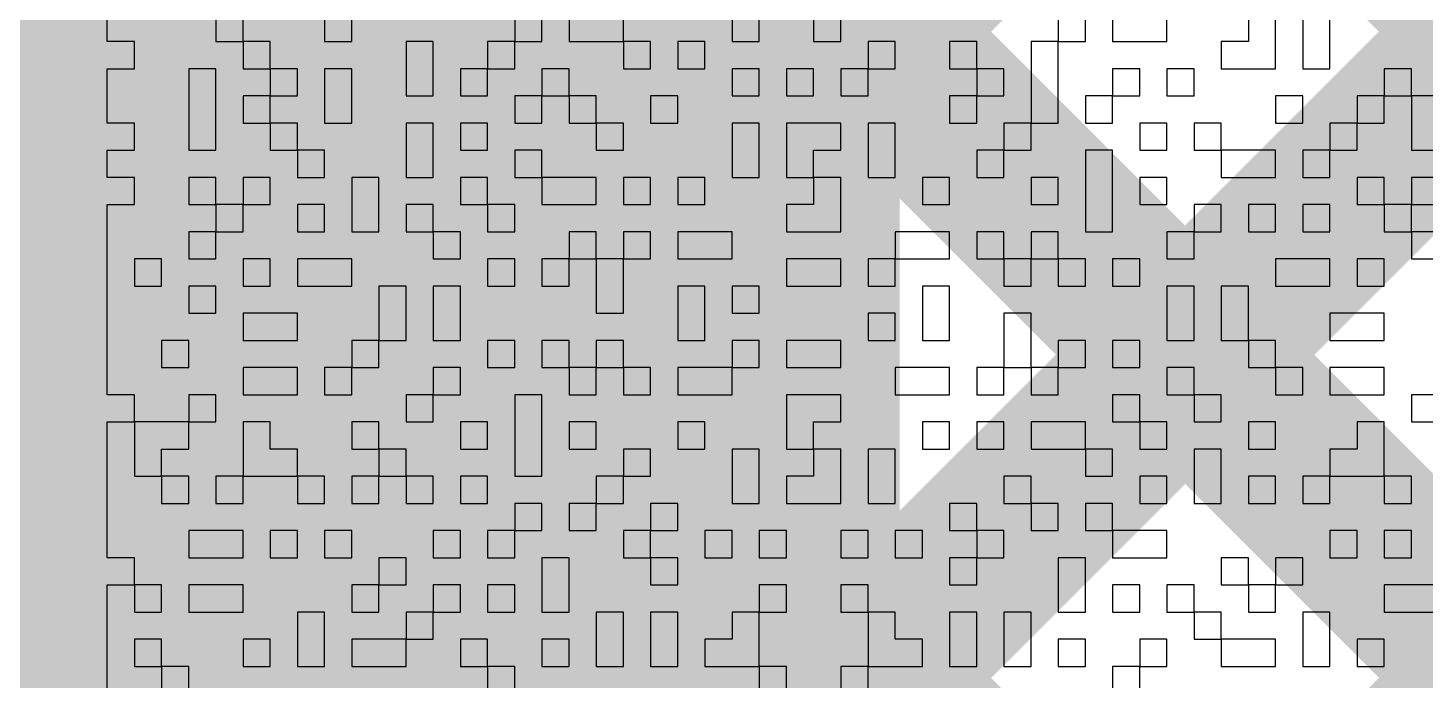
# Model space of a CAD drawing. Header units: millimetres. Extents: x -0.24 to 2.5, y 0 to 2.55.
# Drawn here: x 0.9739 to 1.035, y 0.1928 to 0.2214 of the extents above; entities that cross this region are included whole.
import ezdxf

# ---------------------------------------------------------------- set-up
doc = ezdxf.new("R2010")
doc.units = ezdxf.units.MM
doc.header["$MEASUREMENT"] = 0
for name, color, linetype in [('BottomLayer', 5, 'Continuous'), ('TopLayer', 1, 'Continuous'), ('TopOverlay', 2, 'Continuous')]:
    doc.layers.add(name, color=color, linetype=linetype)

msp = doc.modelspace()

# ---------------------------------------------------------------- hatches: boundary and pattern name
at = {"layer": 'BottomLayer'}
for points in [[(0.829172, 0.425017), (0.834828, 0.430674), (1.182674, 0.082829), (1.177017, 0.077172)], [(0.829172, 0.396733), (0.834828, 0.40239), (1.15439, 0.082829), (1.148733, 0.077172)], [(0.829172, 0.368448), (0.834828, 0.374105), (1.126105, 0.082829), (1.120448, 0.077172)], [(0.843688, 0.077172), (0.838031, 0.082829), (1.124031, 0.368828), (1.129688, 0.363172)], [(0.871972, 0.077172), (0.866316, 0.082829), (1.150824, 0.367337), (1.156481, 0.36168)], [(0.829172, 0.340164), (0.834828, 0.345821), (1.097821, 0.082829), (1.092164, 0.077172)], [(0.900257, 0.077172), (0.8946, 0.082829), (1.154172, 0.3424), (1.159828, 0.336743)], [(0.928541, 0.077172), (0.922884, 0.082829), (1.154172, 0.314116), (1.159828, 0.308459)]]:
    msp.add_hatch(color=5, dxfattribs=at).paths.add_polyline_path(points)
at = {"layer": 'TopLayer'}
for points in [[(0.892214, 0.097413), (0.886557, 0.10307), (1.383402, 0.599915), (1.389059, 0.594258)], [(0.912257, 0.089172), (0.9066, 0.094829), (1.411686, 0.599915), (1.417343, 0.594258)], [(0.949541, 0.098172), (0.943884, 0.103828), (1.439884, 0.599828), (1.445541, 0.594172)], [(0.870822, 0.104305), (0.865165, 0.109962), (1.309974, 0.554772), (1.315631, 0.549115)], [(0.936172, 0.318017), (0.941828, 0.323674), (1.161674, 0.103828), (1.156017, 0.098172)], [(0.936172, 0.289733), (0.941828, 0.29539), (1.13339, 0.103828), (1.127733, 0.098172)], [(0.936172, 0.261448), (0.941828, 0.267105), (1.105105, 0.103828), (1.099448, 0.098172)], [(0.833, 0.173), (1.012, 0.173), (1.012, 0.266), (0.833, 0.266)], [(0.910164, 0.259172), (0.915821, 0.264828), (1.076821, 0.103828), (1.071164, 0.098172)]]:
    msp.add_hatch(color=1, dxfattribs=at).paths.add_polyline_path(points)

# ---------------------------------------------------------------- linework, layer by layer
at = {"layer": 'TopOverlay'}
for p, q in [((0.977319, 0.220779), (0.977319, 0.221968)), ((0.982076, 0.221968), (0.982076, 0.220779)), ((0.983265, 0.220779), (0.983265, 0.221968)), ((0.986833, 0.221968), (0.986833, 0.220779)), ((0.988022, 0.220779), (0.988022, 0.221968)), ((0.995158, 0.221968), (0.995158, 0.220779)), ((0.996347, 0.220779), (0.996347, 0.221968)), ((0.997536, 0.221968), (0.997536, 0.220779)), ((0.999915, 0.220779), (0.999915, 0.221968)), ((1.004671, 0.221968), (1.004671, 0.220779)), ((1.005861, 0.220779), (1.005861, 0.221968)), ((1.008239, 0.221968), (1.008239, 0.220779)), ((1.009429, 0.220779), (1.009429, 0.221968)), ((1.018943, 0.221968), (1.018943, 0.220779)), ((1.020132, 0.220779), (1.020132, 0.221968)), ((1.021321, 0.221968), (1.021321, 0.220779)), ((1.0237, 0.220779), (1.0237, 0.221968)), ((1.027267, 0.221968), (1.027267, 0.220779)), ((1.028457, 0.220779), (1.028457, 0.221968)), ((1.029646, 0.221968), (1.029646, 0.220779)), ((1.030835, 0.220779), (1.030835, 0.221968)), ((0.978508, 0.220779), (0.977319, 0.220779)), ((0.978508, 0.21959), (0.978508, 0.220779)), ((0.982076, 0.220779), (0.983265, 0.220779)), ((0.983265, 0.220779), (0.983265, 0.21959)), ((0.984454, 0.220779), (0.983265, 0.220779)), ((0.984454, 0.21959), (0.984454, 0.220779)), ((0.986833, 0.220779), (0.988022, 0.220779)), ((0.99159, 0.220779), (0.990401, 0.220779)), ((0.990401, 0.220779), (0.990401, 0.21959)), ((0.99159, 0.21959), (0.99159, 0.220779)), ((0.995158, 0.220779), (0.993968, 0.220779)), ((0.993968, 0.220779), (0.993968, 0.21959)), ((0.995158, 0.220779), (0.996347, 0.220779)), ((0.995158, 0.21959), (0.995158, 0.220779)), ((0.997536, 0.220779), (0.999915, 0.220779)), ((0.999915, 0.220779), (0.999915, 0.21959)), ((1.001104, 0.220779), (0.999915, 0.220779)), ((1.001104, 0.21959), (1.001104, 0.220779)), ((1.003482, 0.220779), (1.002293, 0.220779)), ((1.002293, 0.220779), (1.002293, 0.21959)), ((1.003482, 0.21959), (1.003482, 0.220779)), ((1.004671, 0.220779), (1.005861, 0.220779)), ((1.008239, 0.220779), (1.009429, 0.220779)), ((1.011807, 0.220779), (1.010618, 0.220779)), ((1.010618, 0.220779), (1.010618, 0.21959)), ((1.011807, 0.21959), (1.011807, 0.220779)), ((1.015375, 0.220779), (1.014186, 0.220779)), ((1.014186, 0.220779), (1.014186, 0.21959)), ((1.015375, 0.21959), (1.015375, 0.220779)), ((1.018943, 0.220779), (1.017753, 0.220779)), ((1.017753, 0.220779), (1.017753, 0.21959)), ((1.018943, 0.220779), (1.020132, 0.220779)), ((1.018943, 0.21959), (1.018943, 0.220779)), ((1.021321, 0.220779), (1.0237, 0.220779)), ((1.027267, 0.220779), (1.026078, 0.220779)), ((1.026078, 0.220779), (1.026078, 0.21959)), ((1.028457, 0.21959), (1.028457, 0.220779)), ((1.029646, 0.220779), (1.029646, 0.21959)), ((1.030835, 0.21959), (1.030835, 0.220779)), ((0.977319, 0.2184), (0.977319, 0.21959)), ((0.977319, 0.21959), (0.978508, 0.21959)), ((0.982076, 0.21959), (0.980886, 0.21959)), ((0.980886, 0.21959), (0.980886, 0.2184)), ((0.982076, 0.2184), (0.982076, 0.21959)), ((0.983265, 0.21959), (0.984454, 0.21959)), ((0.984454, 0.21959), (0.984454, 0.2184)), ((0.985644, 0.21959), (0.984454, 0.21959)), ((0.985644, 0.2184), (0.985644, 0.21959)), ((0.988022, 0.21959), (0.986833, 0.21959)), ((0.986833, 0.21959), (0.986833, 0.2184)), ((0.988022, 0.2184), (0.988022, 0.21959)), ((0.990401, 0.21959), (0.990401, 0.2184)), ((0.99159, 0.2184), (0.99159, 0.21959)), ((0.993968, 0.21959), (0.992779, 0.21959)), ((0.992779, 0.21959), (0.992779, 0.2184)), ((0.993968, 0.21959), (0.995158, 0.21959)), ((0.993968, 0.2184), (0.993968, 0.21959)), ((0.997536, 0.21959), (0.996347, 0.21959)), ((0.996347, 0.21959), (0.996347, 0.2184)), ((0.997536, 0.2184), (0.997536, 0.21959)), ((0.999915, 0.21959), (1.001104, 0.21959)), ((1.002293, 0.21959), (1.003482, 0.21959)), ((1.005861, 0.21959), (1.004671, 0.21959)), ((1.004671, 0.21959), (1.004671, 0.2184)), ((1.005861, 0.2184), (1.005861, 0.21959)), ((1.008239, 0.21959), (1.00705, 0.21959)), ((1.00705, 0.21959), (1.00705, 0.2184)), ((1.008239, 0.2184), (1.008239, 0.21959)), ((1.010618, 0.21959), (1.009429, 0.21959)), ((1.009429, 0.21959), (1.009429, 0.2184)), ((1.010618, 0.21959), (1.011807, 0.21959)), ((1.010618, 0.2184), (1.010618, 0.21959)), ((1.014186, 0.21959), (1.015375, 0.21959)), ((1.015375, 0.21959), (1.015375, 0.2184)), ((1.016564, 0.21959), (1.015375, 0.21959)), ((1.016564, 0.2184), (1.016564, 0.21959)), ((1.017753, 0.21959), (1.017753, 0.2184)), ((1.018943, 0.2184), (1.018943, 0.21959)), ((1.02251, 0.21959), (1.021321, 0.21959)), ((1.021321, 0.21959), (1.021321, 0.2184)), ((1.02251, 0.2184), (1.02251, 0.21959)), ((1.024889, 0.21959), (1.0237, 0.21959)), ((1.0237, 0.21959), (1.0237, 0.2184)), ((1.024889, 0.2184), (1.024889, 0.21959)), ((1.026078, 0.21959), (1.028457, 0.21959)), ((1.029646, 0.21959), (1.030835, 0.21959)), ((1.034403, 0.21959), (1.033214, 0.21959)), ((1.033214, 0.21959), (1.033214, 0.2184)), ((1.034403, 0.2184), (1.034403, 0.21959)), ((0.977319, 0.217211), (0.977319, 0.2184)), ((0.980886, 0.2184), (0.980886, 0.217211)), ((0.982076, 0.217211), (0.982076, 0.2184)), ((0.984454, 0.2184), (0.983265, 0.2184)), ((0.983265, 0.2184), (0.983265, 0.217211)), ((0.984454, 0.2184), (0.985644, 0.2184)), ((0.984454, 0.217211), (0.984454, 0.2184)), ((0.986833, 0.2184), (0.986833, 0.217211)), ((0.988022, 0.217211), (0.988022, 0.2184)), ((0.990401, 0.2184), (0.99159, 0.2184)), ((0.992779, 0.2184), (0.993968, 0.2184)), ((0.996347, 0.2184), (0.995158, 0.2184)), ((0.995158, 0.2184), (0.995158, 0.217211)), ((0.996347, 0.217211), (0.996347, 0.2184)), ((0.996347, 0.2184), (0.997536, 0.2184)), ((0.997536, 0.2184), (0.997536, 0.217211)), ((0.998725, 0.2184), (0.997536, 0.2184)), ((0.998725, 0.217211), (0.998725, 0.2184)), ((1.002293, 0.2184), (1.001104, 0.2184)), ((1.001104, 0.2184), (1.001104, 0.217211)), ((1.002293, 0.217211), (1.002293, 0.2184)), ((1.004671, 0.2184), (1.005861, 0.2184)), ((1.00705, 0.2184), (1.008239, 0.2184)), ((1.009429, 0.2184), (1.010618, 0.2184)), ((1.015375, 0.2184), (1.014186, 0.2184)), ((1.014186, 0.2184), (1.014186, 0.217211)), ((1.015375, 0.2184), (1.016564, 0.2184)), ((1.015375, 0.217211), (1.015375, 0.2184)), ((1.017753, 0.2184), (1.017753, 0.217211)), ((1.018943, 0.217211), (1.018943, 0.2184)), ((1.021321, 0.2184), (1.020132, 0.2184)), ((1.020132, 0.2184), (1.020132, 0.217211)), ((1.021321, 0.2184), (1.02251, 0.2184)), ((1.021321, 0.217211), (1.021321, 0.2184)), ((1.0237, 0.2184), (1.024889, 0.2184)), ((1.029646, 0.2184), (1.028457, 0.2184)), ((1.028457, 0.2184), (1.028457, 0.217211)), ((1.029646, 0.217211), (1.029646, 0.2184)), ((1.033214, 0.2184), (1.032024, 0.2184)), ((1.032024, 0.2184), (1.032024, 0.217211)), ((1.033214, 0.217211), (1.033214, 0.2184)), ((1.033214, 0.2184), (1.034403, 0.2184)), ((1.034403, 0.2184), (1.034403, 0.217211)), ((1.035592, 0.2184), (1.034403, 0.2184)), ((0.978508, 0.217211), (0.977319, 0.217211)), ((0.978508, 0.216022), (0.978508, 0.217211)), ((0.980886, 0.217211), (0.980886, 0.216022)), ((0.982076, 0.216022), (0.982076, 0.217211)), ((0.983265, 0.217211), (0.984454, 0.217211)), ((0.984454, 0.217211), (0.984454, 0.216022)), ((0.985644, 0.217211), (0.984454, 0.217211)), ((0.985644, 0.216022), (0.985644, 0.217211)), ((0.986833, 0.217211), (0.988022, 0.217211)), ((0.99159, 0.217211), (0.990401, 0.217211)), ((0.990401, 0.217211), (0.990401, 0.216022)), ((0.99159, 0.216022), (0.99159, 0.217211)), ((0.993968, 0.217211), (0.992779, 0.217211)), ((0.992779, 0.217211), (0.992779, 0.216022)), ((0.993968, 0.216022), (0.993968, 0.217211)), ((0.995158, 0.217211), (0.996347, 0.217211)), ((0.997536, 0.217211), (0.998725, 0.217211)), ((0.998725, 0.217211), (0.998725, 0.216022)), ((0.999915, 0.217211), (0.998725, 0.217211)), ((0.999915, 0.216022), (0.999915, 0.217211)), ((1.001104, 0.217211), (1.002293, 0.217211)), ((1.005861, 0.217211), (1.004671, 0.217211)), ((1.004671, 0.217211), (1.004671, 0.216022)), ((1.005861, 0.216022), (1.005861, 0.217211)), ((1.009429, 0.217211), (1.00705, 0.217211)), ((1.00705, 0.217211), (1.00705, 0.216022)), ((1.009429, 0.216022), (1.009429, 0.217211)), ((1.011807, 0.217211), (1.010618, 0.217211)), ((1.010618, 0.217211), (1.010618, 0.216022)), ((1.011807, 0.216022), (1.011807, 0.217211)), ((1.014186, 0.217211), (1.015375, 0.217211)), ((1.017753, 0.217211), (1.016564, 0.217211)), ((1.016564, 0.217211), (1.016564, 0.216022)), ((1.017753, 0.217211), (1.018943, 0.217211)), ((1.017753, 0.216022), (1.017753, 0.217211)), ((1.020132, 0.217211), (1.021321, 0.217211)), ((1.0237, 0.217211), (1.02251, 0.217211)), ((1.02251, 0.217211), (1.02251, 0.216022)), ((1.0237, 0.216022), (1.0237, 0.217211)), ((1.026078, 0.217211), (1.024889, 0.217211)), ((1.024889, 0.217211), (1.024889, 0.216022)), ((1.026078, 0.216022), (1.026078, 0.217211)), ((1.028457, 0.217211), (1.029646, 0.217211)), ((1.032024, 0.217211), (1.030835, 0.217211)), ((1.030835, 0.217211), (1.030835, 0.216022)), ((1.032024, 0.217211), (1.033214, 0.217211)), ((1.032024, 0.216022), (1.032024, 0.217211)), ((1.034403, 0.217211), (1.034403, 0.216022)), ((0.977319, 0.214833), (0.977319, 0.216022)), ((0.977319, 0.216022), (0.978508, 0.216022)), ((0.980886, 0.216022), (0.982076, 0.216022)), ((0.984454, 0.216022), (0.985644, 0.216022)), ((0.985644, 0.216022), (0.985644, 0.214833)), ((0.986833, 0.216022), (0.985644, 0.216022)), ((0.986833, 0.214833), (0.986833, 0.216022)), ((0.990401, 0.216022), (0.990401, 0.214833)), ((0.99159, 0.214833), (0.99159, 0.216022)), ((0.992779, 0.216022), (0.993968, 0.216022)), ((0.996347, 0.216022), (0.995158, 0.216022)), ((0.995158, 0.216022), (0.995158, 0.214833)), ((0.996347, 0.214833), (0.996347, 0.216022)), ((0.998725, 0.216022), (0.999915, 0.216022)), ((1.004671, 0.216022), (1.004671, 0.214833)), ((1.005861, 0.214833), (1.005861, 0.216022)), ((1.00705, 0.216022), (1.00705, 0.214833)), ((1.008239, 0.214833), (1.008239, 0.216022)), ((1.008239, 0.216022), (1.009429, 0.216022)), ((1.010618, 0.216022), (1.010618, 0.214833)), ((1.011807, 0.214833), (1.011807, 0.216022)), ((1.016564, 0.216022), (1.015375, 0.216022)), ((1.015375, 0.216022), (1.015375, 0.214833)), ((1.016564, 0.216022), (1.017753, 0.216022)), ((1.016564, 0.214833), (1.016564, 0.216022)), ((1.021321, 0.216022), (1.020132, 0.216022)), ((1.020132, 0.216022), (1.020132, 0.214833)), ((1.021321, 0.214833), (1.021321, 0.216022)), ((1.02251, 0.216022), (1.0237, 0.216022)), ((1.024889, 0.216022), (1.026078, 0.216022)), ((1.026078, 0.216022), (1.026078, 0.214833)), ((1.028457, 0.216022), (1.026078, 0.216022)), ((1.028457, 0.214833), (1.028457, 0.216022)), ((1.030835, 0.216022), (1.029646, 0.216022)), ((1.029646, 0.216022), (1.029646, 0.214833)), ((1.030835, 0.216022), (1.032024, 0.216022)), ((1.030835, 0.214833), (1.030835, 0.216022)), ((1.034403, 0.216022), (1.035592, 0.216022)), ((0.978508, 0.214833), (0.977319, 0.214833)), ((0.978508, 0.213643), (0.978508, 0.214833)), ((0.982076, 0.214833), (0.980886, 0.214833)), ((0.980886, 0.214833), (0.980886, 0.213643)), ((0.982076, 0.213643), (0.982076, 0.214833)), ((0.984454, 0.214833), (0.983265, 0.214833)), ((0.983265, 0.214833), (0.983265, 0.213643)), ((0.984454, 0.213643), (0.984454, 0.214833)), ((0.985644, 0.214833), (0.986833, 0.214833)), ((0.989211, 0.214833), (0.988022, 0.214833)), ((0.988022, 0.214833), (0.988022, 0.213643)), ((0.989211, 0.213643), (0.989211, 0.214833)), ((0.990401, 0.214833), (0.99159, 0.214833)), ((0.993968, 0.214833), (0.992779, 0.214833)), ((0.992779, 0.214833), (0.992779, 0.213643)), ((0.993968, 0.213643), (0.993968, 0.214833)), ((0.995158, 0.214833), (0.996347, 0.214833)), ((0.996347, 0.214833), (0.996347, 0.213643)), ((0.998725, 0.214833), (0.996347, 0.214833)), ((0.998725, 0.213643), (0.998725, 0.214833)), ((1.001104, 0.214833), (0.999915, 0.214833)), ((0.999915, 0.214833), (0.999915, 0.213643)), ((1.001104, 0.213643), (1.001104, 0.214833)), ((1.003482, 0.214833), (1.002293, 0.214833)), ((1.002293, 0.214833), (1.002293, 0.213643)), ((1.003482, 0.213643), (1.003482, 0.214833)), ((1.004671, 0.214833), (1.005861, 0.214833)), ((1.00705, 0.214833), (1.008239, 0.214833)), ((1.008239, 0.214833), (1.008239, 0.213643)), ((1.009429, 0.214833), (1.008239, 0.214833)), ((1.009429, 0.213643), (1.009429, 0.214833)), ((1.010618, 0.214833), (1.011807, 0.214833)), ((1.014186, 0.214833), (1.012996, 0.214833)), ((1.012996, 0.214833), (1.012996, 0.213643)), ((1.014186, 0.213643), (1.014186, 0.214833)), ((1.015375, 0.214833), (1.016564, 0.214833)), ((1.018943, 0.214833), (1.017753, 0.214833)), ((1.017753, 0.214833), (1.017753, 0.213643)), ((1.018943, 0.213643), (1.018943, 0.214833)), ((1.020132, 0.214833), (1.020132, 0.213643)), ((1.021321, 0.213643), (1.021321, 0.214833)), ((1.0237, 0.214833), (1.02251, 0.214833)), ((1.02251, 0.214833), (1.02251, 0.213643)), ((1.0237, 0.213643), (1.0237, 0.214833)), ((1.026078, 0.214833), (1.028457, 0.214833)), ((1.029646, 0.214833), (1.030835, 0.214833)), ((1.033214, 0.214833), (1.032024, 0.214833)), ((1.032024, 0.214833), (1.032024, 0.213643)), ((1.033214, 0.213643), (1.033214, 0.214833)), ((1.035592, 0.214833), (1.034403, 0.214833)), ((1.034403, 0.214833), (1.034403, 0.213643)), ((0.977319, 0.212454), (0.977319, 0.213643)), ((0.977319, 0.213643), (0.978508, 0.213643)), ((0.980886, 0.213643), (0.982076, 0.213643)), ((0.982076, 0.213643), (0.982076, 0.212454)), ((0.983265, 0.213643), (0.982076, 0.213643)), ((0.983265, 0.213643), (0.984454, 0.213643)), ((0.983265, 0.212454), (0.983265, 0.213643)), ((0.986833, 0.213643), (0.985644, 0.213643)), ((0.985644, 0.213643), (0.985644, 0.212454)), ((0.986833, 0.212454), (0.986833, 0.213643)), ((0.988022, 0.213643), (0.988022, 0.212454)), ((0.989211, 0.212454), (0.989211, 0.213643)), ((0.99159, 0.213643), (0.990401, 0.213643)), ((0.990401, 0.213643), (0.990401, 0.212454)), ((0.99159, 0.212454), (0.99159, 0.213643)), ((0.992779, 0.213643), (0.993968, 0.213643)), ((0.993968, 0.213643), (0.993968, 0.212454)), ((0.995158, 0.213643), (0.993968, 0.213643)), ((0.995158, 0.212454), (0.995158, 0.213643)), ((0.996347, 0.213643), (0.998725, 0.213643)), ((0.999915, 0.213643), (1.001104, 0.213643)), ((1.002293, 0.213643), (1.003482, 0.213643)), ((1.008239, 0.213643), (1.00705, 0.213643)), ((1.00705, 0.213643), (1.00705, 0.212454)), ((1.009429, 0.212454), (1.009429, 0.213643)), ((1.012996, 0.213643), (1.014186, 0.213643)), ((1.017753, 0.213643), (1.018943, 0.213643)), ((1.020132, 0.213643), (1.020132, 0.212454)), ((1.021321, 0.212454), (1.021321, 0.213643)), ((1.02251, 0.213643), (1.0237, 0.213643)), ((1.026078, 0.213643), (1.024889, 0.213643)), ((1.024889, 0.213643), (1.024889, 0.212454)), ((1.026078, 0.212454), (1.026078, 0.213643)), ((1.028457, 0.213643), (1.027267, 0.213643)), ((1.027267, 0.213643), (1.027267, 0.212454)), ((1.028457, 0.212454), (1.028457, 0.213643)), ((1.030835, 0.213643), (1.029646, 0.213643)), ((1.029646, 0.213643), (1.029646, 0.212454)), ((1.030835, 0.212454), (1.030835, 0.213643)), ((1.032024, 0.213643), (1.033214, 0.213643)), ((1.033214, 0.213643), (1.033214, 0.212454)), ((1.034403, 0.213643), (1.033214, 0.213643)), ((1.034403, 0.213643), (1.035592, 0.213643)), ((1.034403, 0.212454), (1.034403, 0.213643)), ((0.977319, 0.211265), (0.977319, 0.212454)), ((0.982076, 0.212454), (0.980886, 0.212454)), ((0.980886, 0.212454), (0.980886, 0.211265)), ((0.982076, 0.212454), (0.983265, 0.212454)), ((0.982076, 0.211265), (0.982076, 0.212454)), ((0.985644, 0.212454), (0.986833, 0.212454)), ((0.988022, 0.212454), (0.989211, 0.212454)), ((0.990401, 0.212454), (0.99159, 0.212454)), ((0.99159, 0.212454), (0.99159, 0.211265)), ((0.992779, 0.212454), (0.99159, 0.212454)), ((0.992779, 0.211265), (0.992779, 0.212454)), ((0.993968, 0.212454), (0.995158, 0.212454)), ((0.998725, 0.212454), (0.997536, 0.212454)), ((0.997536, 0.212454), (0.997536, 0.211265)), ((0.998725, 0.211265), (0.998725, 0.212454)), ((1.001104, 0.212454), (0.999915, 0.212454)), ((0.999915, 0.212454), (0.999915, 0.211265)), ((1.001104, 0.211265), (1.001104, 0.212454)), ((1.004671, 0.212454), (1.002293, 0.212454)), ((1.002293, 0.212454), (1.002293, 0.211265)), ((1.004671, 0.211265), (1.004671, 0.212454)), ((1.00705, 0.212454), (1.009429, 0.212454)), ((1.014186, 0.212454), (1.011807, 0.212454)), ((1.011807, 0.212454), (1.011807, 0.211265)), ((1.014186, 0.211265), (1.014186, 0.212454)), ((1.016564, 0.212454), (1.015375, 0.212454)), ((1.015375, 0.212454), (1.015375, 0.211265)), ((1.016564, 0.211265), (1.016564, 0.212454)), ((1.018943, 0.212454), (1.017753, 0.212454)), ((1.017753, 0.212454), (1.017753, 0.211265)), ((1.018943, 0.211265), (1.018943, 0.212454)), ((1.020132, 0.212454), (1.021321, 0.212454)), ((1.024889, 0.212454), (1.0237, 0.212454)), ((1.0237, 0.212454), (1.0237, 0.211265)), ((1.024889, 0.212454), (1.026078, 0.212454)), ((1.024889, 0.211265), (1.024889, 0.212454)), ((1.027267, 0.212454), (1.028457, 0.212454)), ((1.029646, 0.212454), (1.030835, 0.212454)), ((1.033214, 0.212454), (1.034403, 0.212454)), ((1.034403, 0.212454), (1.034403, 0.211265)), ((1.035592, 0.212454), (1.034403, 0.212454)), ((0.977319, 0.210076), (0.977319, 0.211265)), ((0.979697, 0.211265), (0.978508, 0.211265)), ((0.978508, 0.211265), (0.978508, 0.210076)), ((0.979697, 0.210076), (0.979697, 0.211265)), ((0.980886, 0.211265), (0.982076, 0.211265)), ((0.984454, 0.211265), (0.983265, 0.211265)), ((0.983265, 0.211265), (0.983265, 0.210076)), ((0.984454, 0.210076), (0.984454, 0.211265)), ((0.988022, 0.211265), (0.985644, 0.211265)), ((0.985644, 0.211265), (0.985644, 0.210076)), ((0.988022, 0.210076), (0.988022, 0.211265)), ((0.99159, 0.211265), (0.992779, 0.211265)), ((0.995158, 0.211265), (0.993968, 0.211265)), ((0.993968, 0.211265), (0.993968, 0.210076)), ((0.995158, 0.210076), (0.995158, 0.211265)), ((0.997536, 0.211265), (0.996347, 0.211265)), ((0.996347, 0.211265), (0.996347, 0.210076)), ((0.997536, 0.210076), (0.997536, 0.211265)), ((0.997536, 0.211265), (0.998725, 0.211265)), ((0.998725, 0.211265), (0.998725, 0.210076)), ((0.999915, 0.211265), (0.998725, 0.211265)), ((0.999915, 0.211265), (1.001104, 0.211265)), ((0.999915, 0.210076), (0.999915, 0.211265)), ((1.002293, 0.211265), (1.004671, 0.211265)), ((1.009429, 0.211265), (1.00705, 0.211265)), ((1.00705, 0.211265), (1.00705, 0.210076)), ((1.009429, 0.210076), (1.009429, 0.211265)), ((1.011807, 0.211265), (1.010618, 0.211265)), ((1.010618, 0.211265), (1.010618, 0.210076)), ((1.011807, 0.211265), (1.014186, 0.211265)), ((1.011807, 0.210076), (1.011807, 0.211265)), ((1.015375, 0.211265), (1.016564, 0.211265)), ((1.016564, 0.211265), (1.016564, 0.210076)), ((1.017753, 0.211265), (1.016564, 0.211265)), ((1.017753, 0.211265), (1.018943, 0.211265)), ((1.017753, 0.210076), (1.017753, 0.211265)), ((1.018943, 0.211265), (1.018943, 0.210076)), ((1.020132, 0.211265), (1.018943, 0.211265)), ((1.020132, 0.210076), (1.020132, 0.211265)), ((1.02251, 0.211265), (1.021321, 0.211265)), ((1.021321, 0.211265), (1.021321, 0.210076)), ((1.02251, 0.210076), (1.02251, 0.211265)), ((1.0237, 0.211265), (1.024889, 0.211265)), ((1.030835, 0.211265), (1.028457, 0.211265)), ((1.028457, 0.211265), (1.028457, 0.210076)), ((1.030835, 0.210076), (1.030835, 0.211265)), ((1.033214, 0.211265), (1.032024, 0.211265)), ((1.032024, 0.211265), (1.032024, 0.210076)), ((1.033214, 0.210076), (1.033214, 0.211265)), ((1.034403, 0.211265), (1.035592, 0.211265)), ((0.977319, 0.208886), (0.977319, 0.210076)), ((0.978508, 0.210076), (0.979697, 0.210076)), ((0.982076, 0.210076), (0.980886, 0.210076)), ((0.980886, 0.210076), (0.980886, 0.208886)), ((0.982076, 0.208886), (0.982076, 0.210076)), ((0.983265, 0.210076), (0.984454, 0.210076)), ((0.985644, 0.210076), (0.988022, 0.210076)), ((0.990401, 0.210076), (0.989211, 0.210076)), ((0.989211, 0.210076), (0.989211, 0.208886)), ((0.990401, 0.208886), (0.990401, 0.210076)), ((0.992779, 0.210076), (0.99159, 0.210076)), ((0.99159, 0.210076), (0.99159, 0.208886)), ((0.992779, 0.208886), (0.992779, 0.210076)), ((0.993968, 0.210076), (0.995158, 0.210076)), ((0.996347, 0.210076), (0.997536, 0.210076)), ((0.998725, 0.210076), (0.998725, 0.208886)), ((0.999915, 0.208886), (0.999915, 0.210076)), ((1.003482, 0.210076), (1.002293, 0.210076)), ((1.002293, 0.210076), (1.002293, 0.208886)), ((1.003482, 0.208886), (1.003482, 0.210076)), ((1.005861, 0.210076), (1.004671, 0.210076)), ((1.004671, 0.210076), (1.004671, 0.208886)), ((1.005861, 0.208886), (1.005861, 0.210076)), ((1.00705, 0.210076), (1.009429, 0.210076)), ((1.010618, 0.210076), (1.011807, 0.210076)), ((1.014186, 0.210076), (1.012996, 0.210076)), ((1.012996, 0.210076), (1.012996, 0.208886)), ((1.014186, 0.208886), (1.014186, 0.210076)), ((1.016564, 0.210076), (1.017753, 0.210076)), ((1.018943, 0.210076), (1.020132, 0.210076)), ((1.021321, 0.210076), (1.02251, 0.210076)), ((1.024889, 0.210076), (1.0237, 0.210076)), ((1.0237, 0.210076), (1.0237, 0.208886)), ((1.024889, 0.208886), (1.024889, 0.210076)), ((1.027267, 0.210076), (1.026078, 0.210076)), ((1.026078, 0.210076), (1.026078, 0.208886)), ((1.027267, 0.208886), (1.027267, 0.210076)), ((1.028457, 0.210076), (1.030835, 0.210076)), ((1.032024, 0.210076), (1.033214, 0.210076)), ((0.977319, 0.207697), (0.977319, 0.208886)), ((0.980886, 0.208886), (0.982076, 0.208886)), ((0.985644, 0.208886), (0.983265, 0.208886)), ((0.983265, 0.208886), (0.983265, 0.207697)), ((0.985644, 0.207697), (0.985644, 0.208886)), ((0.989211, 0.208886), (0.989211, 0.207697)), ((0.990401, 0.207697), (0.990401, 0.208886)), ((0.99159, 0.208886), (0.99159, 0.207697)), ((0.992779, 0.207697), (0.992779, 0.208886)), ((0.998725, 0.208886), (0.999915, 0.208886)), ((1.002293, 0.208886), (1.002293, 0.207697)), ((1.003482, 0.207697), (1.003482, 0.208886)), ((1.004671, 0.208886), (1.005861, 0.208886)), ((1.011807, 0.208886), (1.010618, 0.208886)), ((1.010618, 0.208886), (1.010618, 0.207697)), ((1.011807, 0.207697), (1.011807, 0.208886)), ((1.012996, 0.208886), (1.012996, 0.207697)), ((1.014186, 0.207697), (1.014186, 0.208886)), ((1.017753, 0.208886), (1.016564, 0.208886)), ((1.016564, 0.208886), (1.016564, 0.207697)), ((1.017753, 0.207697), (1.017753, 0.208886)), ((1.0237, 0.208886), (1.0237, 0.207697)), ((1.024889, 0.207697), (1.024889, 0.208886)), ((1.026078, 0.208886), (1.026078, 0.207697)), ((1.027267, 0.207697), (1.027267, 0.208886)), ((1.033214, 0.208886), (1.030835, 0.208886)), ((1.030835, 0.208886), (1.030835, 0.207697)), ((1.033214, 0.207697), (1.033214, 0.208886)), ((0.977319, 0.206508), (0.977319, 0.207697)), ((0.980886, 0.207697), (0.979697, 0.207697)), ((0.979697, 0.207697), (0.979697, 0.206508)), ((0.980886, 0.206508), (0.980886, 0.207697)), ((0.983265, 0.207697), (0.985644, 0.207697)), ((0.989211, 0.207697), (0.988022, 0.207697)), ((0.988022, 0.207697), (0.988022, 0.206508)), ((0.989211, 0.207697), (0.990401, 0.207697)), ((0.989211, 0.206508), (0.989211, 0.207697)), ((0.99159, 0.207697), (0.992779, 0.207697)), ((0.995158, 0.207697), (0.993968, 0.207697)), ((0.993968, 0.207697), (0.993968, 0.206508)), ((0.995158, 0.206508), (0.995158, 0.207697)), ((0.997536, 0.207697), (0.996347, 0.207697)), ((0.996347, 0.207697), (0.996347, 0.206508)), ((0.997536, 0.206508), (0.997536, 0.207697)), ((0.999915, 0.207697), (0.998725, 0.207697)), ((0.998725, 0.207697), (0.998725, 0.206508)), ((0.999915, 0.206508), (0.999915, 0.207697)), ((1.002293, 0.207697), (1.003482, 0.207697)), ((1.005861, 0.207697), (1.004671, 0.207697)), ((1.004671, 0.207697), (1.004671, 0.206508)), ((1.005861, 0.206508), (1.005861, 0.207697)), ((1.009429, 0.207697), (1.00705, 0.207697)), ((1.00705, 0.207697), (1.00705, 0.206508)), ((1.009429, 0.206508), (1.009429, 0.207697)), ((1.010618, 0.207697), (1.011807, 0.207697)), ((1.012996, 0.207697), (1.014186, 0.207697)), ((1.016564, 0.207697), (1.016564, 0.206508)), ((1.017753, 0.206508), (1.017753, 0.207697)), ((1.020132, 0.207697), (1.018943, 0.207697)), ((1.018943, 0.207697), (1.018943, 0.206508)), ((1.020132, 0.206508), (1.020132, 0.207697)), ((1.02251, 0.207697), (1.021321, 0.207697)), ((1.021321, 0.207697), (1.021321, 0.206508)), ((1.02251, 0.206508), (1.02251, 0.207697)), ((1.0237, 0.207697), (1.024889, 0.207697)), ((1.026078, 0.207697), (1.027267, 0.207697)), ((1.027267, 0.207697), (1.027267, 0.206508)), ((1.028457, 0.207697), (1.027267, 0.207697)), ((1.028457, 0.206508), (1.028457, 0.207697)), ((1.030835, 0.207697), (1.033214, 0.207697)), ((0.977319, 0.205319), (0.977319, 0.206508)), ((0.979697, 0.206508), (0.980886, 0.206508)), ((0.985644, 0.206508), (0.983265, 0.206508)), ((0.983265, 0.206508), (0.983265, 0.205319)), ((0.985644, 0.205319), (0.985644, 0.206508)), ((0.988022, 0.206508), (0.986833, 0.206508)), ((0.986833, 0.206508), (0.986833, 0.205319)), ((0.988022, 0.206508), (0.989211, 0.206508)), ((0.988022, 0.205319), (0.988022, 0.206508)), ((0.992779, 0.206508), (0.99159, 0.206508)), ((0.99159, 0.206508), (0.99159, 0.205319)), ((0.992779, 0.205319), (0.992779, 0.206508)), ((0.993968, 0.206508), (0.995158, 0.206508)), ((0.996347, 0.206508), (0.997536, 0.206508)), ((0.997536, 0.206508), (0.997536, 0.205319)), ((0.998725, 0.206508), (0.997536, 0.206508)), ((0.998725, 0.206508), (0.999915, 0.206508)), ((0.998725, 0.205319), (0.998725, 0.206508)), ((0.999915, 0.206508), (0.999915, 0.205319)), ((1.001104, 0.206508), (0.999915, 0.206508)), ((1.001104, 0.205319), (1.001104, 0.206508)), ((1.004671, 0.206508), (1.002293, 0.206508)), ((1.002293, 0.206508), (1.002293, 0.205319)), ((1.004671, 0.206508), (1.005861, 0.206508)), ((1.004671, 0.205319), (1.004671, 0.206508)), ((1.00705, 0.206508), (1.009429, 0.206508)), ((1.014186, 0.206508), (1.011807, 0.206508)), ((1.011807, 0.206508), (1.011807, 0.205319)), ((1.014186, 0.205319), (1.014186, 0.206508)), ((1.016564, 0.206508), (1.015375, 0.206508)), ((1.015375, 0.206508), (1.015375, 0.205319)), ((1.016564, 0.206508), (1.017753, 0.206508)), ((1.016564, 0.205319), (1.016564, 0.206508)), ((1.017753, 0.206508), (1.017753, 0.205319)), ((1.018943, 0.206508), (1.017753, 0.206508)), ((1.018943, 0.206508), (1.020132, 0.206508)), ((1.018943, 0.205319), (1.018943, 0.206508)), ((1.021321, 0.206508), (1.02251, 0.206508)), ((1.024889, 0.206508), (1.0237, 0.206508)), ((1.0237, 0.206508), (1.0237, 0.205319)), ((1.024889, 0.205319), (1.024889, 0.206508)), ((1.027267, 0.206508), (1.028457, 0.206508)), ((1.028457, 0.206508), (1.028457, 0.205319)), ((1.029646, 0.206508), (1.028457, 0.206508)), ((1.029646, 0.205319), (1.029646, 0.206508)), ((1.033214, 0.206508), (1.030835, 0.206508)), ((1.030835, 0.206508), (1.030835, 0.205319)), ((1.033214, 0.205319), (1.033214, 0.206508)), ((0.978508, 0.205319), (0.977319, 0.205319)), ((0.978508, 0.204129), (0.978508, 0.205319)), ((0.982076, 0.205319), (0.980886, 0.205319)), ((0.980886, 0.205319), (0.980886, 0.204129)), ((0.982076, 0.204129), (0.982076, 0.205319)), ((0.983265, 0.205319), (0.985644, 0.205319)), ((0.986833, 0.205319), (0.988022, 0.205319)), ((0.99159, 0.205319), (0.990401, 0.205319)), ((0.990401, 0.205319), (0.990401, 0.204129)), ((0.99159, 0.205319), (0.992779, 0.205319)), ((0.99159, 0.204129), (0.99159, 0.205319)), ((0.996347, 0.205319), (0.995158, 0.205319)), ((0.995158, 0.205319), (0.995158, 0.204129)), ((0.996347, 0.204129), (0.996347, 0.205319)), ((0.997536, 0.205319), (0.998725, 0.205319)), ((0.999915, 0.205319), (1.001104, 0.205319)), ((1.002293, 0.205319), (1.004671, 0.205319)), ((1.009429, 0.205319), (1.00705, 0.205319)), ((1.00705, 0.205319), (1.00705, 0.204129)), ((1.009429, 0.204129), (1.009429, 0.205319)), ((1.011807, 0.205319), (1.014186, 0.205319)), ((1.015375, 0.205319), (1.016564, 0.205319)), ((1.017753, 0.205319), (1.018943, 0.205319)), ((1.02251, 0.205319), (1.021321, 0.205319)), ((1.021321, 0.205319), (1.021321, 0.204129)), ((1.02251, 0.204129), (1.02251, 0.205319)), ((1.0237, 0.205319), (1.024889, 0.205319)), ((1.024889, 0.205319), (1.024889, 0.204129)), ((1.026078, 0.205319), (1.024889, 0.205319)), ((1.026078, 0.204129), (1.026078, 0.205319)), ((1.028457, 0.205319), (1.029646, 0.205319)), ((1.030835, 0.205319), (1.033214, 0.205319)), ((1.035592, 0.205319), (1.034403, 0.205319)), ((1.034403, 0.205319), (1.034403, 0.204129)), ((0.977319, 0.20294), (0.977319, 0.204129)), ((0.977319, 0.204129), (0.978508, 0.204129)), ((0.978508, 0.204129), (0.978508, 0.20294)), ((0.980886, 0.204129), (0.978508, 0.204129)), ((0.980886, 0.20294), (0.980886, 0.204129)), ((0.980886, 0.204129), (0.982076, 0.204129)), ((0.984454, 0.204129), (0.983265, 0.204129)), ((0.983265, 0.204129), (0.983265, 0.20294)), ((0.984454, 0.20294), (0.984454, 0.204129)), ((0.989211, 0.204129), (0.988022, 0.204129)), ((0.988022, 0.204129), (0.988022, 0.20294)), ((0.989211, 0.20294), (0.989211, 0.204129)), ((0.990401, 0.204129), (0.99159, 0.204129)), ((0.993968, 0.204129), (0.992779, 0.204129)), ((0.992779, 0.204129), (0.992779, 0.20294)), ((0.993968, 0.20294), (0.993968, 0.204129)), ((0.995158, 0.204129), (0.995158, 0.20294)), ((0.996347, 0.20294), (0.996347, 0.204129)), ((0.998725, 0.204129), (0.997536, 0.204129)), ((0.997536, 0.204129), (0.997536, 0.20294)), ((0.998725, 0.20294), (0.998725, 0.204129)), ((1.003482, 0.204129), (1.002293, 0.204129)), ((1.002293, 0.204129), (1.002293, 0.20294)), ((1.003482, 0.20294), (1.003482, 0.204129)), ((1.00705, 0.204129), (1.00705, 0.20294)), ((1.008239, 0.20294), (1.008239, 0.204129)), ((1.008239, 0.204129), (1.009429, 0.204129)), ((1.014186, 0.204129), (1.012996, 0.204129)), ((1.012996, 0.204129), (1.012996, 0.20294)), ((1.014186, 0.20294), (1.014186, 0.204129)), ((1.016564, 0.204129), (1.015375, 0.204129)), ((1.015375, 0.204129), (1.015375, 0.20294)), ((1.016564, 0.20294), (1.016564, 0.204129)), ((1.020132, 0.204129), (1.017753, 0.204129)), ((1.017753, 0.204129), (1.017753, 0.20294)), ((1.020132, 0.20294), (1.020132, 0.204129)), ((1.021321, 0.204129), (1.02251, 0.204129)), ((1.02251, 0.204129), (1.02251, 0.20294)), ((1.0237, 0.204129), (1.02251, 0.204129)), ((1.0237, 0.20294), (1.0237, 0.204129)), ((1.024889, 0.204129), (1.026078, 0.204129)), ((1.028457, 0.204129), (1.027267, 0.204129)), ((1.027267, 0.204129), (1.027267, 0.20294)), ((1.028457, 0.20294), (1.028457, 0.204129)), ((1.033214, 0.204129), (1.032024, 0.204129)), ((1.032024, 0.204129), (1.032024, 0.20294)), ((1.033214, 0.20294), (1.033214, 0.204129)), ((1.034403, 0.204129), (1.035592, 0.204129)), ((0.977319, 0.201751), (0.977319, 0.20294)), ((0.978508, 0.20294), (0.978508, 0.201751)), ((0.979697, 0.201751), (0.979697, 0.20294)), ((0.979697, 0.20294), (0.980886, 0.20294)), ((0.983265, 0.20294), (0.983265, 0.201751)), ((0.985644, 0.20294), (0.984454, 0.20294)), ((0.985644, 0.201751), (0.985644, 0.20294)), ((0.988022, 0.20294), (0.989211, 0.20294)), ((0.989211, 0.20294), (0.989211, 0.201751)), ((0.990401, 0.20294), (0.989211, 0.20294)), ((0.990401, 0.201751), (0.990401, 0.20294)), ((0.992779, 0.20294), (0.993968, 0.20294)), ((0.995158, 0.20294), (0.995158, 0.201751)), ((0.996347, 0.201751), (0.996347, 0.20294)), ((0.997536, 0.20294), (0.998725, 0.20294)), ((1.001104, 0.20294), (0.999915, 0.20294)), ((0.999915, 0.20294), (0.999915, 0.201751)), ((1.001104, 0.201751), (1.001104, 0.20294)), ((1.002293, 0.20294), (1.003482, 0.20294)), ((1.005861, 0.20294), (1.004671, 0.20294)), ((1.004671, 0.20294), (1.004671, 0.201751)), ((1.005861, 0.201751), (1.005861, 0.20294)), ((1.00705, 0.20294), (1.008239, 0.20294)), ((1.008239, 0.20294), (1.008239, 0.201751)), ((1.009429, 0.20294), (1.008239, 0.20294)), ((1.009429, 0.201751), (1.009429, 0.20294)), ((1.011807, 0.20294), (1.010618, 0.20294)), ((1.010618, 0.20294), (1.010618, 0.201751)), ((1.011807, 0.201751), (1.011807, 0.20294)), ((1.012996, 0.20294), (1.014186, 0.20294)), ((1.015375, 0.20294), (1.016564, 0.20294)), ((1.017753, 0.20294), (1.020132, 0.20294)), ((1.020132, 0.20294), (1.020132, 0.201751)), ((1.021321, 0.20294), (1.020132, 0.20294)), ((1.021321, 0.201751), (1.021321, 0.20294)), ((1.02251, 0.20294), (1.0237, 0.20294)), ((1.026078, 0.20294), (1.024889, 0.20294)), ((1.024889, 0.20294), (1.024889, 0.201751)), ((1.026078, 0.201751), (1.026078, 0.20294)), ((1.027267, 0.20294), (1.028457, 0.20294)), ((1.032024, 0.20294), (1.030835, 0.20294)), ((1.030835, 0.20294), (1.030835, 0.201751)), ((1.033214, 0.201751), (1.033214, 0.20294)), ((0.977319, 0.200562), (0.977319, 0.201751)), ((0.978508, 0.201751), (0.979697, 0.201751)), ((0.979697, 0.201751), (0.979697, 0.200562)), ((0.980886, 0.201751), (0.979697, 0.201751)), ((0.980886, 0.200562), (0.980886, 0.201751)), ((0.983265, 0.201751), (0.982076, 0.201751)), ((0.982076, 0.201751), (0.982076, 0.200562)), ((0.983265, 0.201751), (0.985644, 0.201751)), ((0.983265, 0.200562), (0.983265, 0.201751)), ((0.985644, 0.201751), (0.985644, 0.200562)), ((0.986833, 0.201751), (0.985644, 0.201751)), ((0.986833, 0.200562), (0.986833, 0.201751)), ((0.989211, 0.201751), (0.988022, 0.201751)), ((0.988022, 0.201751), (0.988022, 0.200562)), ((0.989211, 0.201751), (0.990401, 0.201751)), ((0.989211, 0.200562), (0.989211, 0.201751)), ((0.990401, 0.201751), (0.990401, 0.200562)), ((0.99159, 0.201751), (0.990401, 0.201751)), ((0.99159, 0.200562), (0.99159, 0.201751)), ((0.993968, 0.201751), (0.992779, 0.201751)), ((0.992779, 0.201751), (0.992779, 0.200562)), ((0.993968, 0.200562), (0.993968, 0.201751)), ((0.995158, 0.201751), (0.996347, 0.201751)), ((0.999915, 0.201751), (0.998725, 0.201751)), ((0.998725, 0.201751), (0.998725, 0.200562)), ((0.999915, 0.201751), (1.001104, 0.201751)), ((0.999915, 0.200562), (0.999915, 0.201751)), ((1.004671, 0.201751), (1.004671, 0.200562)), ((1.005861, 0.200562), (1.005861, 0.201751)), ((1.008239, 0.201751), (1.00705, 0.201751)), ((1.00705, 0.201751), (1.00705, 0.200562)), ((1.009429, 0.200562), (1.009429, 0.201751)), ((1.010618, 0.201751), (1.010618, 0.200562)), ((1.011807, 0.200562), (1.011807, 0.201751)), ((1.017753, 0.201751), (1.016564, 0.201751)), ((1.016564, 0.201751), (1.016564, 0.200562)), ((1.017753, 0.200562), (1.017753, 0.201751)), ((1.020132, 0.201751), (1.021321, 0.201751)), ((1.0237, 0.201751), (1.02251, 0.201751)), ((1.02251, 0.201751), (1.02251, 0.200562)), ((1.0237, 0.200562), (1.0237, 0.201751)), ((1.024889, 0.201751), (1.024889, 0.200562)), ((1.026078, 0.200562), (1.026078, 0.201751)), ((1.028457, 0.201751), (1.027267, 0.201751)), ((1.027267, 0.201751), (1.027267, 0.200562)), ((1.028457, 0.200562), (1.028457, 0.201751)), ((1.030835, 0.201751), (1.029646, 0.201751)), ((1.029646, 0.201751), (1.029646, 0.200562)), ((1.030835, 0.201751), (1.033214, 0.201751)), ((1.030835, 0.200562), (1.030835, 0.201751)), ((1.033214, 0.201751), (1.033214, 0.200562)), ((1.034403, 0.201751), (1.033214, 0.201751)), ((1.034403, 0.200562), (1.034403, 0.201751)), ((0.977319, 0.199372), (0.977319, 0.200562)), ((0.979697, 0.200562), (0.980886, 0.200562)), ((0.982076, 0.200562), (0.983265, 0.200562)), ((0.985644, 0.200562), (0.986833, 0.200562)), ((0.988022, 0.200562), (0.989211, 0.200562)), ((0.990401, 0.200562), (0.99159, 0.200562)), ((0.992779, 0.200562), (0.993968, 0.200562)), ((0.996347, 0.200562), (0.995158, 0.200562)), ((0.995158, 0.200562), (0.995158, 0.199372)), ((0.996347, 0.199372), (0.996347, 0.200562)), ((0.998725, 0.200562), (0.997536, 0.200562)), ((0.997536, 0.200562), (0.997536, 0.199372)), ((0.998725, 0.200562), (0.999915, 0.200562)), ((0.998725, 0.199372), (0.998725, 0.200562)), ((1.002293, 0.200562), (1.001104, 0.200562)), ((1.001104, 0.200562), (1.001104, 0.199372)), ((1.002293, 0.199372), (1.002293, 0.200562)), ((1.004671, 0.200562), (1.005861, 0.200562)), ((1.00705, 0.200562), (1.009429, 0.200562)), ((1.010618, 0.200562), (1.011807, 0.200562)), ((1.015375, 0.200562), (1.014186, 0.200562)), ((1.014186, 0.200562), (1.014186, 0.199372)), ((1.015375, 0.199372), (1.015375, 0.200562)), ((1.016564, 0.200562), (1.017753, 0.200562)), ((1.017753, 0.200562), (1.017753, 0.199372)), ((1.018943, 0.200562), (1.017753, 0.200562)), ((1.018943, 0.199372), (1.018943, 0.200562)), ((1.021321, 0.200562), (1.020132, 0.200562)), ((1.020132, 0.200562), (1.020132, 0.199372)), ((1.021321, 0.199372), (1.021321, 0.200562)), ((1.02251, 0.200562), (1.0237, 0.200562)), ((1.024889, 0.200562), (1.026078, 0.200562)), ((1.027267, 0.200562), (1.028457, 0.200562)), ((1.029646, 0.200562), (1.030835, 0.200562)), ((1.033214, 0.200562), (1.034403, 0.200562)), ((0.977319, 0.198183), (0.977319, 0.199372)), ((0.983265, 0.199372), (0.980886, 0.199372)), ((0.980886, 0.199372), (0.980886, 0.198183)), ((0.983265, 0.198183), (0.983265, 0.199372)), ((0.985644, 0.199372), (0.984454, 0.199372)), ((0.984454, 0.199372), (0.984454, 0.198183)), ((0.985644, 0.198183), (0.985644, 0.199372)), ((0.988022, 0.199372), (0.986833, 0.199372)), ((0.986833, 0.199372), (0.986833, 0.198183)), ((0.988022, 0.198183), (0.988022, 0.199372)), ((0.992779, 0.199372), (0.99159, 0.199372)), ((0.99159, 0.199372), (0.99159, 0.198183)), ((0.992779, 0.198183), (0.992779, 0.199372)), ((0.995158, 0.199372), (0.993968, 0.199372)), ((0.993968, 0.199372), (0.993968, 0.198183)), ((0.995158, 0.199372), (0.996347, 0.199372)), ((0.995158, 0.198183), (0.995158, 0.199372)), ((0.997536, 0.199372), (0.998725, 0.199372)), ((1.001104, 0.199372), (0.999915, 0.199372)), ((0.999915, 0.199372), (0.999915, 0.198183)), ((1.001104, 0.199372), (1.002293, 0.199372)), ((1.001104, 0.198183), (1.001104, 0.199372)), ((1.004671, 0.199372), (1.003482, 0.199372)), ((1.003482, 0.199372), (1.003482, 0.198183)), ((1.004671, 0.198183), (1.004671, 0.199372)), ((1.00705, 0.199372), (1.005861, 0.199372)), ((1.005861, 0.199372), (1.005861, 0.198183)), ((1.00705, 0.198183), (1.00705, 0.199372)), ((1.010618, 0.199372), (1.009429, 0.199372)), ((1.009429, 0.199372), (1.009429, 0.198183)), ((1.010618, 0.198183), (1.010618, 0.199372)), ((1.012996, 0.199372), (1.011807, 0.199372)), ((1.011807, 0.199372), (1.011807, 0.198183)), ((1.012996, 0.198183), (1.012996, 0.199372)), ((1.014186, 0.199372), (1.015375, 0.199372)), ((1.015375, 0.199372), (1.015375, 0.198183)), ((1.016564, 0.199372), (1.015375, 0.199372)), ((1.016564, 0.198183), (1.016564, 0.199372)), ((1.017753, 0.199372), (1.018943, 0.199372)), ((1.020132, 0.199372), (1.021321, 0.199372)), ((1.021321, 0.199372), (1.021321, 0.198183)), ((1.0237, 0.199372), (1.021321, 0.199372)), ((1.0237, 0.198183), (1.0237, 0.199372)), ((1.032024, 0.199372), (1.030835, 0.199372)), ((1.030835, 0.199372), (1.030835, 0.198183)), ((1.032024, 0.198183), (1.032024, 0.199372)), ((1.034403, 0.199372), (1.033214, 0.199372)), ((1.033214, 0.199372), (1.033214, 0.198183)), ((1.034403, 0.198183), (1.034403, 0.199372)), ((0.978508, 0.198183), (0.977319, 0.198183)), ((0.978508, 0.196994), (0.978508, 0.198183)), ((0.980886, 0.198183), (0.983265, 0.198183)), ((0.984454, 0.198183), (0.985644, 0.198183)), ((0.986833, 0.198183), (0.988022, 0.198183)), ((0.990401, 0.198183), (0.989211, 0.198183)), ((0.989211, 0.198183), (0.989211, 0.196994)), ((0.990401, 0.196994), (0.990401, 0.198183)), ((0.99159, 0.198183), (0.992779, 0.198183)), ((0.993968, 0.198183), (0.995158, 0.198183)), ((0.997536, 0.198183), (0.996347, 0.198183)), ((0.996347, 0.198183), (0.996347, 0.196994)), ((0.997536, 0.196994), (0.997536, 0.198183)), ((0.999915, 0.198183), (1.001104, 0.198183)), ((1.001104, 0.198183), (1.001104, 0.196994)), ((1.002293, 0.198183), (1.001104, 0.198183)), ((1.002293, 0.196994), (1.002293, 0.198183)), ((1.003482, 0.198183), (1.004671, 0.198183)), ((1.005861, 0.198183), (1.00705, 0.198183)), ((1.009429, 0.198183), (1.010618, 0.198183)), ((1.011807, 0.198183), (1.012996, 0.198183)), ((1.015375, 0.198183), (1.014186, 0.198183)), ((1.014186, 0.198183), (1.014186, 0.196994)), ((1.015375, 0.198183), (1.016564, 0.198183)), ((1.015375, 0.196994), (1.015375, 0.198183)), ((1.020132, 0.198183), (1.018943, 0.198183)), ((1.018943, 0.198183), (1.018943, 0.196994)), ((1.020132, 0.196994), (1.020132, 0.198183)), ((1.021321, 0.198183), (1.0237, 0.198183)), ((1.027267, 0.198183), (1.026078, 0.198183)), ((1.026078, 0.198183), (1.026078, 0.196994)), ((1.027267, 0.196994), (1.027267, 0.198183)), ((1.029646, 0.198183), (1.028457, 0.198183)), ((1.028457, 0.198183), (1.028457, 0.196994)), ((1.029646, 0.196994), (1.029646, 0.198183)), ((1.030835, 0.198183), (1.032024, 0.198183)), ((1.033214, 0.198183), (1.034403, 0.198183)), ((0.977319, 0.195805), (0.977319, 0.196994)), ((0.977319, 0.196994), (0.978508, 0.196994)), ((0.978508, 0.196994), (0.978508, 0.195805)), ((0.979697, 0.196994), (0.978508, 0.196994)), ((0.979697, 0.195805), (0.979697, 0.196994)), ((0.983265, 0.196994), (0.980886, 0.196994)), ((0.980886, 0.196994), (0.980886, 0.195805)), ((0.983265, 0.195805), (0.983265, 0.196994)), ((0.989211, 0.196994), (0.988022, 0.196994)), ((0.988022, 0.196994), (0.988022, 0.195805)), ((0.989211, 0.196994), (0.990401, 0.196994)), ((0.989211, 0.195805), (0.989211, 0.196994)), ((0.992779, 0.196994), (0.99159, 0.196994)), ((0.99159, 0.196994), (0.99159, 0.195805)), ((0.992779, 0.195805), (0.992779, 0.196994)), ((0.995158, 0.196994), (0.993968, 0.196994)), ((0.993968, 0.196994), (0.993968, 0.195805)), ((0.995158, 0.195805), (0.995158, 0.196994)), ((0.996347, 0.196994), (0.996347, 0.195805)), ((0.997536, 0.195805), (0.997536, 0.196994)), ((1.001104, 0.196994), (1.002293, 0.196994)), ((1.00705, 0.196994), (1.005861, 0.196994)), ((1.005861, 0.196994), (1.005861, 0.195805)), ((1.00705, 0.195805), (1.00705, 0.196994)), ((1.010618, 0.196994), (1.009429, 0.196994)), ((1.009429, 0.196994), (1.009429, 0.195805)), ((1.010618, 0.195805), (1.010618, 0.196994)), ((1.014186, 0.196994), (1.015375, 0.196994)), ((1.018943, 0.196994), (1.018943, 0.195805)), ((1.020132, 0.195805), (1.020132, 0.196994)), ((1.02251, 0.196994), (1.021321, 0.196994)), ((1.021321, 0.196994), (1.021321, 0.195805)), ((1.02251, 0.195805), (1.02251, 0.196994)), ((1.024889, 0.196994), (1.0237, 0.196994)), ((1.0237, 0.196994), (1.0237, 0.195805)), ((1.024889, 0.195805), (1.024889, 0.196994)), ((1.026078, 0.196994), (1.027267, 0.196994)), ((1.027267, 0.196994), (1.027267, 0.195805)), ((1.028457, 0.196994), (1.027267, 0.196994)), ((1.028457, 0.196994), (1.029646, 0.196994)), ((1.028457, 0.195805), (1.028457, 0.196994)), ((1.035592, 0.196994), (1.033214, 0.196994)), ((1.033214, 0.196994), (1.033214, 0.195805)), ((0.977319, 0.194615), (0.977319, 0.195805)), ((0.978508, 0.195805), (0.979697, 0.195805)), ((0.980886, 0.195805), (0.983265, 0.195805)), ((0.986833, 0.195805), (0.985644, 0.195805)), ((0.985644, 0.195805), (0.985644, 0.194615)), ((0.986833, 0.194615), (0.986833, 0.195805)), ((0.988022, 0.195805), (0.989211, 0.195805)), ((0.99159, 0.195805), (0.990401, 0.195805)), ((0.990401, 0.195805), (0.990401, 0.194615)), ((0.99159, 0.195805), (0.992779, 0.195805)), ((0.99159, 0.194615), (0.99159, 0.195805)), ((0.993968, 0.195805), (0.995158, 0.195805)), ((0.996347, 0.195805), (0.997536, 0.195805)), ((0.999915, 0.195805), (0.998725, 0.195805)), ((0.998725, 0.195805), (0.998725, 0.194615)), ((0.999915, 0.194615), (0.999915, 0.195805)), ((1.002293, 0.195805), (1.001104, 0.195805)), ((1.001104, 0.195805), (1.001104, 0.194615)), ((1.002293, 0.194615), (1.002293, 0.195805)), ((1.005861, 0.195805), (1.004671, 0.195805)), ((1.004671, 0.195805), (1.004671, 0.194615)), ((1.005861, 0.195805), (1.00705, 0.195805)), ((1.005861, 0.194615), (1.005861, 0.195805)), ((1.009429, 0.195805), (1.010618, 0.195805)), ((1.010618, 0.195805), (1.010618, 0.194615)), ((1.011807, 0.195805), (1.010618, 0.195805)), ((1.011807, 0.194615), (1.011807, 0.195805)), ((1.015375, 0.195805), (1.014186, 0.195805)), ((1.014186, 0.195805), (1.014186, 0.194615)), ((1.015375, 0.194615), (1.015375, 0.195805)), ((1.017753, 0.195805), (1.016564, 0.195805)), ((1.016564, 0.195805), (1.016564, 0.194615)), ((1.017753, 0.194615), (1.017753, 0.195805)), ((1.018943, 0.195805), (1.020132, 0.195805)), ((1.021321, 0.195805), (1.02251, 0.195805)), ((1.0237, 0.195805), (1.024889, 0.195805)), ((1.024889, 0.195805), (1.024889, 0.194615)), ((1.026078, 0.195805), (1.024889, 0.195805)), ((1.026078, 0.194615), (1.026078, 0.195805)), ((1.027267, 0.195805), (1.028457, 0.195805)), ((1.030835, 0.195805), (1.029646, 0.195805)), ((1.029646, 0.195805), (1.029646, 0.194615)), ((1.030835, 0.194615), (1.030835, 0.195805)), ((1.033214, 0.195805), (1.035592, 0.195805)), ((0.977319, 0.193426), (0.977319, 0.194615)), ((0.979697, 0.194615), (0.978508, 0.194615)), ((0.978508, 0.194615), (0.978508, 0.193426)), ((0.979697, 0.193426), (0.979697, 0.194615)), ((0.984454, 0.194615), (0.983265, 0.194615)), ((0.983265, 0.194615), (0.983265, 0.193426)), ((0.984454, 0.193426), (0.984454, 0.194615)), ((0.985644, 0.194615), (0.985644, 0.193426)), ((0.986833, 0.193426), (0.986833, 0.194615)), ((0.990401, 0.194615), (0.988022, 0.194615)), ((0.988022, 0.194615), (0.988022, 0.193426)), ((0.990401, 0.194615), (0.99159, 0.194615)), ((0.990401, 0.193426), (0.990401, 0.194615)), ((0.993968, 0.194615), (0.992779, 0.194615)), ((0.992779, 0.194615), (0.992779, 0.193426)), ((0.993968, 0.193426), (0.993968, 0.194615)), ((0.997536, 0.194615), (0.996347, 0.194615)), ((0.996347, 0.194615), (0.996347, 0.193426)), ((0.997536, 0.193426), (0.997536, 0.194615)), ((0.998725, 0.194615), (0.998725, 0.193426)), ((0.999915, 0.193426), (0.999915, 0.194615)), ((1.001104, 0.194615), (1.001104, 0.193426)), ((1.002293, 0.193426), (1.002293, 0.194615)), ((1.004671, 0.194615), (1.003482, 0.194615)), ((1.003482, 0.194615), (1.003482, 0.193426)), ((1.005861, 0.193426), (1.005861, 0.194615)), ((1.010618, 0.194615), (1.010618, 0.193426)), ((1.012996, 0.194615), (1.011807, 0.194615)), ((1.012996, 0.193426), (1.012996, 0.194615)), ((1.014186, 0.194615), (1.014186, 0.193426)), ((1.015375, 0.193426), (1.015375, 0.194615)), ((1.016564, 0.194615), (1.016564, 0.193426)), ((1.017753, 0.193426), (1.017753, 0.194615)), ((1.020132, 0.194615), (1.018943, 0.194615)), ((1.018943, 0.194615), (1.018943, 0.193426)), ((1.020132, 0.193426), (1.020132, 0.194615)), ((1.0237, 0.194615), (1.02251, 0.194615)), ((1.02251, 0.194615), (1.02251, 0.193426)), ((1.0237, 0.193426), (1.0237, 0.194615)), ((1.024889, 0.194615), (1.026078, 0.194615)), ((1.026078, 0.194615), (1.026078, 0.193426)), ((1.028457, 0.194615), (1.026078, 0.194615)), ((1.028457, 0.193426), (1.028457, 0.194615)), ((1.029646, 0.194615), (1.029646, 0.193426)), ((1.030835, 0.193426), (1.030835, 0.194615)), ((1.033214, 0.194615), (1.032024, 0.194615)), ((1.032024, 0.194615), (1.032024, 0.193426)), ((1.033214, 0.193426), (1.033214, 0.194615)), ((0.977319, 0.192237), (0.977319, 0.193426)), ((0.978508, 0.193426), (0.979697, 0.193426)), ((0.979697, 0.193426), (0.979697, 0.192237)), ((0.980886, 0.193426), (0.979697, 0.193426)), ((0.980886, 0.192237), (0.980886, 0.193426)), ((0.983265, 0.193426), (0.984454, 0.193426)), ((0.985644, 0.193426), (0.986833, 0.193426)), ((0.988022, 0.193426), (0.990401, 0.193426)), ((0.992779, 0.193426), (0.993968, 0.193426)), ((0.993968, 0.193426), (0.993968, 0.192237)), ((0.995158, 0.193426), (0.993968, 0.193426)), ((0.995158, 0.192237), (0.995158, 0.193426)), ((0.996347, 0.193426), (0.997536, 0.193426)), ((0.998725, 0.193426), (0.999915, 0.193426)), ((1.001104, 0.193426), (1.002293, 0.193426)), ((1.003482, 0.193426), (1.005861, 0.193426)), ((1.005861, 0.193426), (1.005861, 0.192237)), ((1.00705, 0.193426), (1.005861, 0.193426)), ((1.00705, 0.192237), (1.00705, 0.193426)), ((1.010618, 0.193426), (1.009429, 0.193426)), ((1.009429, 0.193426), (1.009429, 0.192237)), ((1.010618, 0.193426), (1.012996, 0.193426)), ((1.010618, 0.192237), (1.010618, 0.193426)), ((1.014186, 0.193426), (1.015375, 0.193426)), ((1.016564, 0.193426), (1.017753, 0.193426)), ((1.018943, 0.193426), (1.020132, 0.193426)), ((1.02251, 0.193426), (1.021321, 0.193426)), ((1.021321, 0.193426), (1.021321, 0.192237)), ((1.02251, 0.193426), (1.0237, 0.193426)), ((1.02251, 0.192237), (1.02251, 0.193426)), ((1.026078, 0.193426), (1.028457, 0.193426)), ((1.029646, 0.193426), (1.030835, 0.193426)), ((1.032024, 0.193426), (1.033214, 0.193426))]:
    msp.add_line(p, q, dxfattribs=at)

doc.saveas('drawing.dxf')
